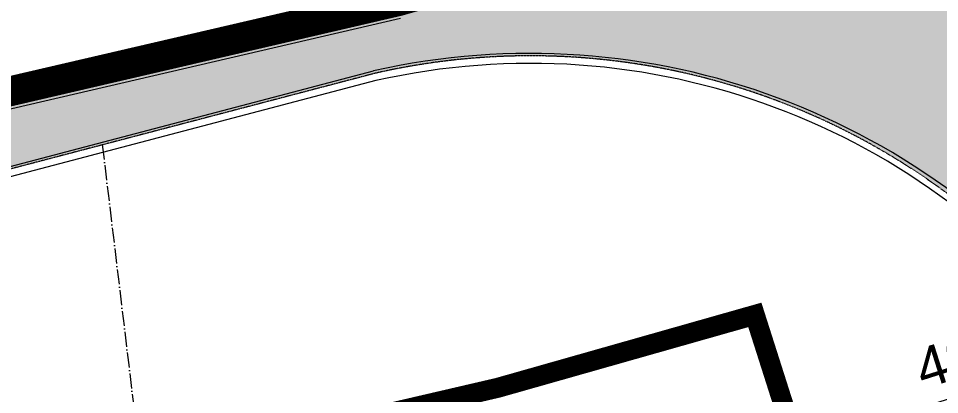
# Model space of a CAD drawing. Header units: millimetres. Extents: x -55734 to 116976, y -16290 to 119094.
# Drawn here: x 65299 to 74519, y 37563 to 41333 of the extents above; entities that cross this region are included whole.
import ezdxf
from ezdxf.xclip import XClip

# ---------------------------------------------------------------- set-up
doc = ezdxf.new("R2010")
doc.units = ezdxf.units.MM
doc.header["$XCLIPFRAME"] = 0
for name, pattern in [('gf$0$Dash', [6, 3, -3]), ('Grid Line', [4.2, 3, -0.6, 0, -0.6]), ('HIDDEN2', [4.7624999999999975, 3.174999999999999, -1.587499999999999]), ('PHANTOM', [63.50000000000001, 31.75, -6.35, 6.35, -6.35, 6.35, -6.35])]:
    doc.linetypes.add(name, pattern=pattern)
doc.layers.get('Defpoints').update_dxf_attribs({"color": 230})
for name, color, linetype, lineweight in [('@ color hatch', 7, 'Continuous', 13), ('A-FLOR-PATT', 8, 'Continuous', 9), ('DIM', 1, 'Continuous', 5), ('NET THAY 2', 55, 'Continuous', 5), ('NET-THAY', 2, 'Continuous', 9), ('TRUC', 225, 'Continuous', 5)]:
    doc.layers.add(name, color=color, linetype=linetype, lineweight=lineweight)
doc.layers.add('CGXD', color=5, linetype='HIDDEN2')
doc.layers.add('RD-AB', color=4, linetype='PHANTOM')
doc.styles.add('TA1', font='arial_1.ttf')
doc.dimstyles.new('D_200_KTx2', dxfattribs={"dimtxt": 400, "dimasz": 300, "dimexe": 300, "dimexo": 300, "dimgap": 160, "dimtad": 1, "dimdec": 0, "dimzin": 9, "dimtxsty": 'TA1', "dimblk": 'ARCHTICK', "dimcen": 1, "dimdle": 300, "dimclrd": 256, "dimclre": 256, "dimclrt": 7, "dimadec": 0, "dimazin": 0, "dimtfac": 1, "dimtdec": 0, "dimtix": 1, "dimtmove": 1, "dimatfit": 3, "dimldrblk": 'ARCHTICK', "dimfxl": 1, "dimtolj": 1, "dimtzin": 0, "dimlwd": -1, "dimlwe": -1, "dimarcsym": 0})

# ---------------------------------------------------------------- blocks, each defined once
blk = doc.blocks.new('_ARCHTICK')
at = {"color": 0, "linetype": 'ByBlock', "const_width": 0.15}
blk.add_lwpolyline([(-0.5, -0.5), (0.5, 0.5)], dxfattribs=at)
blk = doc.blocks.new('*D194')
at = {"layer": 'Defpoints', "color": 0, "transparency": 16777216}
for p in [(132637.0113204487, 71677.17154249802), (128825.3515963671, 70463.60036074156, -3.47962208218722e-06), (128825.3515963671, 70463.60036074156)]:
    blk.add_point(p, dxfattribs=at)
at = {"layer": 'DIM', "transparency": 16777216}
blk.add_line((132922.8723568716, 71768.18510113186), (128539.4905599441, 70372.58680210773), dxfattribs=at)
at = {"layer": 'DIM', "transparency": 16777216, "xscale": 300, "yscale": 300, "zscale": 300}
for p, rotation in [((132637.0113204487, 71677.17154249802), 17.6606388810385), ((128825.3515963671, 70463.60036074156), 197.6606388810385)]:
    blk.add_blockref('_ARCHTICK', p, dxfattribs=dict(at, rotation=rotation))
at = {"layer": 'DIM', "color": 7, "transparency": 16777216, "insert": (130620.6821410634, 71417.44906896495), "char_height": 400, "attachment_point": 5, "rotation": 17.66063888103853, "style": 'TA1'}
blk.add_mtext('\\A1;4000', dxfattribs=at)
blk = doc.blocks.new('A$C1F0A2BF7')
at = {"layer": '@ color hatch', "ltscale": 0.5}
h = blk.add_hatch(dxfattribs=at)
h.set_pattern_fill('CROSS', color=139, scale=300)
h.set_pattern_definition([(0, (418126.4419776538, 155406.2986128015), (75, 75), [37.5, -112.5]), (90, (418145.1919776538, 155387.5486128015), (-74.99999999999999, 75), [37.5, -112.5])])
edge = h.paths.add_edge_path()
edge.add_line((100730.9943147547, 69175.45548290684), (117344.7514207972, 73191.90603420153))
edge.add_line((117344.7514207972, 73191.90603420153), (124832.6504636392, 74932.41398943479))
edge.add_line((124832.6504636393, 74932.41398943478), (131039.2074507076, 76695.65315184156))
edge.add_line((131039.2074507076, 76695.65315184157), (133013.2596664865, 70495.42737420875))
edge.add_arc((134612.9688090757, 73608.45333926429), 3499.999999999109, 216.3524948346997, 242.8024589970868, ccw=False)
edge.add_arc((126156.4206703111, 67384.5643961149), 6999.999999996249, 36.35249483465213, 102.7523131960874)
edge.add_line((124611.2629847168, 74211.89826275693), (103519.0034609916, 68669.41647686347))
edge.add_arc((102696.5555245093, 72071.41286013229), 3499.999999999739, 235.83424668101628, 283.59074592841216, ccw=False)
at = {"layer": 'CGXD', "ltscale": 200, "const_width": 200, "elevation": -3.977424561112374e-06}
blk.add_lwpolyline([(96759.1922425876, 45314.89457109713), (136491.8992185477, 50242.43477516693), (170213.8398296268, 54174.34778361268), (170585.9416243315, 54217.73004785799), (168911.8033966975, 58286.30155955873), (165478.7218493699, 66500.94243746078), (165408.7342870651, 66480.49809603156), (161216.9828122522, 75348.57309405641), (153561.1226146654, 72890.82706285013), (130418.0220422434, 65461.24212783163), (128403.46457685, 71788.68930861734), (125832.2476587936, 71058.24948267722), (118267.2105483628, 69299.8113417508), (97389.2170030819, 64252.46243989574)], dxfattribs=at)
at = {"layer": 'NET-THAY', "linetype": 'gf$0$Dash', "elevation": -4.978024789251535e-07}
blk.add_lwpolyline([(100730.9943147547, 69175.45548290684), (117344.7514207972, 73191.90603420153), (124832.6504636393, 74932.41398943478), (131039.2074507076, 76695.65315184157), (133013.2596664865, 70495.42737420875, -0.115924881621918), (131794.1194294882, 71533.82369154587, 0.298112084596343), (124611.2629847168, 74211.89826275693), (103519.0034609916, 68669.41647686347, -0.2114463366983028)], format="xyb", close=True, dxfattribs=at)
at = {"layer": 'RD-AB', "ltscale": 30, "const_width": 300, "elevation": -2.891235942494149e-06}
blk.add_lwpolyline([(175144.3194961438, 53651.8524340227), (172606.898610726, 59818.41512114048), (167790.4402210582, 71343.18533968633), (167565.7370161639, 71277.5464048555), (163334.480580471, 80229.19815068714), (152338.6644583901, 76699.23251175933), (133013.2697516246, 70495.2383266515), (131039.1984629638, 76695.52400957758), (124832.5036401305, 74932.30556845132), (117344.6045972787, 73191.79761321568), (100730.8474912462, 69175.34706192328)], dxfattribs=at)
at = {"layer": 'DIM'}
dim = blk.add_aligned_dim(p1=(132637.0113204487, 71677.17154249802, -4.978024789251535e-07), p2=(128825.3515963671, 70463.60036074156, -3.977424561112374e-06), distance=0, dimstyle='D_200_KTx2', dxfattribs=at)
dim.commit()
dim.dimension.update_dxf_attribs({"geometry": '*D194', "text_midpoint": (130620.6821410634, 71417.44906896495, -4.978024789251535e-07)})

msp = doc.modelspace()

# ---------------------------------------------------------------- hatches: boundary and pattern name
at = {"layer": 'A-FLOR-PATT', "lineweight": 5}
h = msp.add_hatch(dxfattribs=at)
h.set_pattern_fill('FP_20', color=256, style=0, pattern_type=2)
h.set_pattern_definition([(111.942, (-1457386.195, -2305763.585), (-116.8543946991551, 49.74141189686995), [23.812, -155.793]), (66.942, (-1457386.195, -2305763.585), (-116.8538237331624, 49.74116885376754), [23.813, -103.188]), (156.942, (-1457386.195, -2305763.585), (-49.74116885376752, -116.8538237331624), [23.813, -103.188])])
h.paths.add_polyline_path([(46954.38472283534, 35170.21622413313), (47071.68804919059, 35172.05290581874), (47251.85813195971, 35182.37024644837), (47450.85965662423, 35205.35262342265), (47638.4854472064, 35237.77766594181), (47849.39779395577, 35287.26252828303), (68877.46546700898, 40811.50179800519), (69161.28544330093, 40868.81865363979), (69447.26585773651, 40914.5248225545), (69734.91687877299, 40948.53583781453), (70023.74581342816, 40970.78917277224), (70313.25795117143, 40981.24426566969), (70604.17794094252, 40979.82602475781), (70897.76677788878, 40966.23114662515), (71190.54144029568, 40940.49745385593), (71482.0002489584, 40902.66904199582), (71771.64377943227, 40852.81073129739), (72058.97571781192, 40791.00795564856), (72343.50371118335, 40717.36661617833), (72656.74674869767, 40620.83278827808), (72902.20330994368, 40535.09306294536), (73175.41756482949, 40426.77318103037), (73443.91481415385, 40307.23886379757), (73707.23497887354, 40176.69493730923), (73964.92685105388, 40035.36509296217), (74216.54886702845, 39883.49150418537), (74493.02266092463, 39698.67368819154), (74699.86981901537, 39549.17167642569), (74930.74056836497, 39367.29830568174), (75153.88650730767, 39176.02594535681), (75368.92526779266, 38975.682347056), (75575.48837369044, 38766.61080625508), (75773.22187219062, 38549.16957405237), (75961.78694031083, 38323.73124329251), (76250.06847033743, 37950.60478317046), (76372.81336944166, 37809.59429066737), (76490.4036574582, 37687.59627665857), (76609.70404519694, 37575.80552100728), (76675.5545904102, 37517.76735896925), (76814.30828261895, 37405.52533198137), (76969.6626690099, 37293.60562156534), (77107.2448592908, 37204.30019916777), (75239.52174816704, 43070.56092241887), (69098.85294593197, 41327.33132960009), (61610.95390308901, 39586.60855216845), (45248.71717154987, 35630.94190384966), (45422.78002564691, 35536.4740882705), (45607.0213069516, 35450.2552226353), (45797.4051493828, 35374.7056957569), (45974.0970427804, 35315.75195070689), (46165.56161903375, 35263.92832707029), (46321.39944970341, 35230.9387808622), (46393.27672247542, 35217.8159586824), (46513.00815115869, 35199.98617268996), (46597.29070306282, 35189.68043495063), (46711.15910693754, 35179.60570560127), (46842.37851824471, 35171.84591579955), (46915.37413352879, 35170.7838286917)], flags=0)

# ---------------------------------------------------------------- linework, layer by layer
at = {"layer": 'NET-THAY'}
for p, q in [((61610.95390314392, 39689.48931999197), (69098.8529459312, 41429.9972752125)), ((69123.8518811617, 41333.14215121899), (61634.02395166647, 39592.18584023929)), ((47823.98325691751, 35280.58426753583), (68853.70843404069, 40806.63369934013)), ((68877.46546700875, 40709.48154853466), (47849.3977939539, 35183.86766447707))]:
    msp.add_line(p, q, dxfattribs=at)
for radius, start, end in [(7099.999999996273, 36.35249483466774, 102.7662414927254), (6999.999999996284, 36.35249483466868, 102.7523131960903)]:
    msp.add_arc((70422.62315260316, 33882.14768189267), radius, start, end, dxfattribs=at)
at = {"layer": 'TRUC', "linetype": 'Grid Line', "ltscale": 50}
msp.add_line((66138.4388476459, 40069.39910883859), (70105.18661028385, 6946.551383896513), dxfattribs=at)

# ---------------------------------------------------------------- next in the draw order: block references
at = {"layer": 'NET THAY 2'}
ref = msp.add_blockref('A$C1F0A2BF7', (-55733.66907395174, -33426.80598015153, 4.978024789251535e-07), dxfattribs=at)
XClip(ref).set_block_clipping_path([(-27462.618629115583, 51738.674998801594), (137958.51740970556, 152520.38063209807)])

doc.saveas('drawing.dxf')
